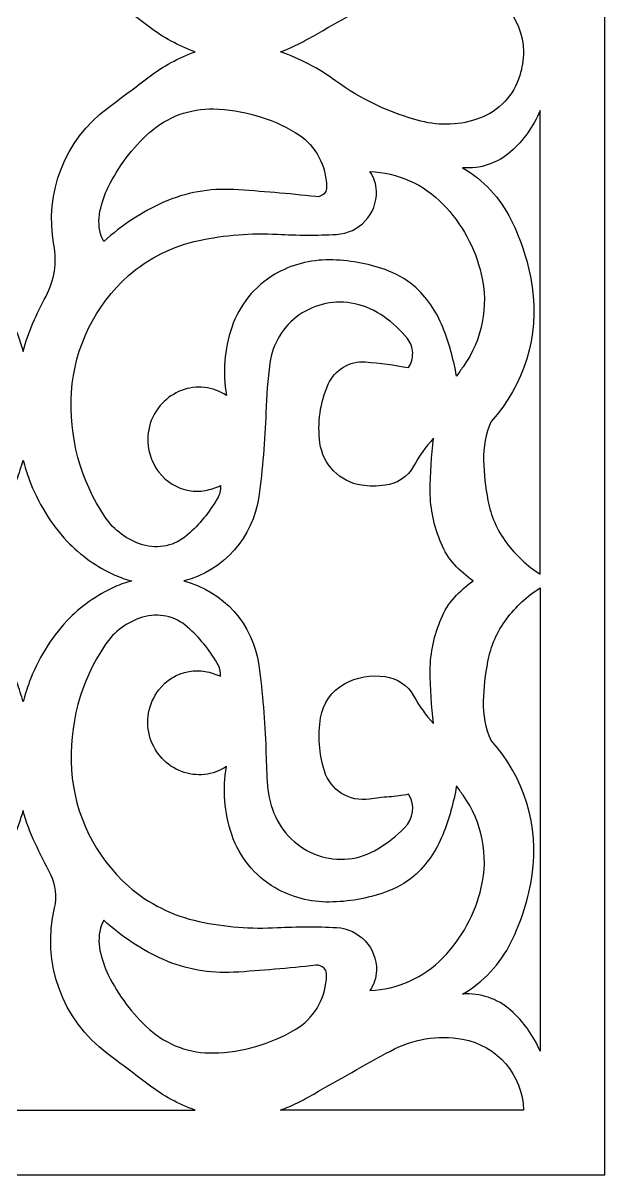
# Model space of a CAD drawing. Header units: centimetres. Extents: x -16.9 to -9.3, y -9 to 9.
# Drawn here: x -13.12 to -9.34, y -9 to -1.53 of the extents above; entities that cross this region are included whole.
import ezdxf

# ---------------------------------------------------------------- set-up
doc = ezdxf.new("R2010")
doc.units = ezdxf.units.CM
doc.header["$MEASUREMENT"] = 0
doc.layers.add('layer 1', color=7, linetype='Continuous')

msp = doc.modelspace()

# ---------------------------------------------------------------- linework, layer by layer
at = {"layer": 'layer 1', "color": 250}
for points, knots in [([(-16.89539, 9.00077), (-16.89539, 9.00077), (-9.34342, 9.00077), (-9.34342, 9.00077), (-9.34342, 9.00077), (-9.34342, 9.00077), (-9.34342, -9.00013), (-9.34342, -9.00013), (-9.34342, -9.00013), (-9.34342, -9.00013), (-16.89539, -9.00013), (-16.89539, -9.00013), (-16.89539, -9.00013), (-16.89539, -9.00013), (-16.89539, 9.00077), (-16.89539, 9.00077)], [0, 0, 0, 0, 0.2, 0.2, 0.2, 0.2, 0.4, 0.4, 0.4, 0.4, 0.6, 0.6, 0.6, 0.6, 1, 1, 1, 1]), ([(-12.00279, -1.71556), (-12.11008, -1.75415), (-12.21087, -1.80883), (-12.30167, -1.87779), (-12.30167, -1.87779), (-12.39192, -1.94635), (-12.48249, -2.01455), (-12.57332, -2.08238), (-12.57332, -2.08238), (-12.84796, -2.28748), (-12.98199, -2.63053), (-12.91878, -2.96737), (-12.91878, -2.96737), (-12.89752, -3.08066), (-12.91569, -3.19787), (-12.97015, -3.29942), (-12.97015, -3.29942), (-13.00092, -3.35675), (-13.02923, -3.41532), (-13.05506, -3.47501), (-13.05506, -3.47501), (-13.08086, -3.53478), (-13.10237, -3.59633), (-13.11933, -3.65918), (-13.11933, -3.65918), (-13.13913, -3.58586), (-13.16544, -3.51451), (-13.19796, -3.44591), (-13.19796, -3.44591), (-13.23044, -3.37742), (-13.26397, -3.30948), (-13.2986, -3.24208), (-13.2986, -3.24208), (-13.33264, -3.17581), (-13.34172, -3.09951), (-13.32429, -3.0271), (-13.32429, -3.0271), (-13.23876, -2.67213), (-13.37268, -2.3007), (-13.6653, -2.08238), (-13.6653, -2.08238), (-13.75617, -2.01455), (-13.84671, -1.94639), (-13.937, -1.87779), (-13.937, -1.87779), (-14.0278, -1.80883), (-14.12855, -1.75411), (-14.23587, -1.71556), (-14.23587, -1.71556), (-14.12855, -1.67698), (-14.0278, -1.62226), (-13.937, -1.5533), (-13.937, -1.5533), (-13.84671, -1.48474), (-13.75617, -1.41655), (-13.6653, -1.34875), (-13.6653, -1.34875), (-13.39063, -1.14358), (-13.25656, -0.80042), (-13.31985, -0.4635), (-13.31985, -0.4635), (-13.34111, -0.35029), (-13.32294, -0.23315), (-13.26848, -0.13168), (-13.26848, -0.13168), (-13.23774, -0.07438), (-13.2094, -0.01577), (-13.18361, 0.04392), (-13.18361, 0.04392), (-13.15777, 0.10369), (-13.1363, 0.1652), (-13.11933, 0.22805), (-13.11933, 0.22805), (-13.09953, 0.15477), (-13.07323, 0.08338), (-13.04067, 0.01478), (-13.04067, 0.01478), (-13.00819, -0.05367), (-12.97466, -0.12161), (-12.94003, -0.18905), (-12.94003, -0.18905), (-12.90602, -0.25535), (-12.8969, -0.33169), (-12.91438, -0.40417), (-12.91438, -0.40417), (-12.99983, -0.75907), (-12.86595, -1.13046), (-12.57332, -1.34875), (-12.57332, -1.34875), (-12.48249, -1.41655), (-12.39195, -1.48474), (-12.30167, -1.5533), (-12.30167, -1.5533), (-12.21087, -1.62226), (-12.11008, -1.67698), (-12.00279, -1.71556)], [0, 0, 0, 0, 0.04, 0.04, 0.04, 0.04, 0.08, 0.08, 0.08, 0.08, 0.12, 0.12, 0.12, 0.12, 0.16, 0.16, 0.16, 0.16, 0.2, 0.2, 0.2, 0.2, 0.24, 0.24, 0.24, 0.24, 0.28, 0.28, 0.28, 0.28, 0.32, 0.32, 0.32, 0.32, 0.36, 0.36, 0.36, 0.36, 0.4, 0.4, 0.4, 0.4, 0.44, 0.44, 0.44, 0.44, 0.48, 0.48, 0.48, 0.48, 0.52, 0.52, 0.52, 0.52, 0.56, 0.56, 0.56, 0.56, 0.6, 0.6, 0.6, 0.6, 0.64, 0.64, 0.64, 0.64, 0.68, 0.68, 0.68, 0.68, 0.72, 0.72, 0.72, 0.72, 0.76, 0.76, 0.76, 0.76, 0.8, 0.8, 0.8, 0.8, 0.84, 0.84, 0.84, 0.84, 0.88, 0.88, 0.88, 0.88, 0.92, 0.92, 0.92, 0.92, 1, 1, 1, 1]), ([(-9.87133, -1.71556), (-9.87762, -1.48758), (-10.04293, -1.29549), (-10.26751, -1.25574), (-10.26751, -1.25574), (-10.42781, -1.22725), (-10.59297, -1.25425), (-10.7358, -1.3324), (-10.7358, -1.3324), (-10.90267, -1.4237), (-11.06857, -1.51675), (-11.23341, -1.61162), (-11.23341, -1.61162), (-11.26815, -1.6316), (-11.30339, -1.65064), (-11.33918, -1.6687), (-11.33918, -1.6687), (-11.37496, -1.68675), (-11.41191, -1.70241), (-11.44981, -1.71556), (-11.44981, -1.71556), (-11.32188, -1.75989), (-11.20126, -1.823), (-11.09186, -1.90279), (-11.09186, -1.90279), (-10.92567, -2.02403), (-10.7382, -2.11286), (-10.53909, -2.16467), (-10.53909, -2.16467), (-10.41298, -2.19748), (-10.27997, -2.19116), (-10.15756, -2.14651), (-10.15756, -2.14651), (-10.03116, -2.10036), (-9.93412, -1.99732), (-9.89571, -1.86838), (-9.89571, -1.86838), (-9.88093, -1.81871), (-9.87272, -1.76734), (-9.87133, -1.71553), (-9.87133, -1.71553), (-9.87133, -1.71553), (-9.87133, -1.71556), (-9.87133, -1.71556)], [0, 0, 0, 0, 0.0833333, 0.0833333, 0.0833333, 0.0833333, 0.1666667, 0.1666667, 0.1666667, 0.1666667, 0.25, 0.25, 0.25, 0.25, 0.3333333, 0.3333333, 0.3333333, 0.3333333, 0.4166667, 0.4166667, 0.4166667, 0.4166667, 0.5, 0.5, 0.5, 0.5, 0.5833333, 0.5833333, 0.5833333, 0.5833333, 0.6666667, 0.6666667, 0.6666667, 0.6666667, 0.75, 0.75, 0.75, 0.75, 0.8333333, 0.8333333, 0.8333333, 0.8333333, 1, 1, 1, 1]), ([(-12.59454, -2.94641), (-12.4806, -2.84057), (-12.34981, -2.75443), (-12.20764, -2.69146), (-12.20764, -2.69146), (-12.06441, -2.62806), (-11.908, -2.59983), (-11.75166, -2.60913), (-11.75166, -2.60913), (-11.57399, -2.61974), (-11.39662, -2.635), (-11.21975, -2.65491), (-11.21975, -2.65491), (-11.20006, -2.65713), (-11.18044, -2.65037), (-11.16627, -2.63649), (-11.16627, -2.63649), (-11.15704, -2.62744), (-11.15159, -2.61527), (-11.15101, -2.60237), (-11.15101, -2.60237), (-11.15043, -2.58991), (-11.15057, -2.57741), (-11.15137, -2.56499), (-11.15137, -2.56499), (-11.16075, -2.42947), (-11.23603, -2.30728), (-11.35295, -2.2381), (-11.35295, -2.2381), (-11.51372, -2.14298), (-11.69614, -2.09063), (-11.88293, -2.08609), (-11.88293, -2.08609), (-12.03607, -2.08238), (-12.18478, -2.13713), (-12.29894, -2.2393), (-12.29894, -2.2393), (-12.41008, -2.33878), (-12.50088, -2.45882), (-12.56631, -2.59289), (-12.56631, -2.59289), (-12.59069, -2.64274), (-12.60871, -2.69542), (-12.62005, -2.74974), (-12.62005, -2.74974), (-12.63153, -2.80478), (-12.62848, -2.86183), (-12.61118, -2.91531), (-12.61118, -2.91531), (-12.61118, -2.91531), (-12.59454, -2.94641), (-12.59454, -2.94641)], [0, 0, 0, 0, 0.0714286, 0.0714286, 0.0714286, 0.0714286, 0.1428571, 0.1428571, 0.1428571, 0.1428571, 0.2142857, 0.2142857, 0.2142857, 0.2142857, 0.2857143, 0.2857143, 0.2857143, 0.2857143, 0.3571429, 0.3571429, 0.3571429, 0.3571429, 0.4285714, 0.4285714, 0.4285714, 0.4285714, 0.5, 0.5, 0.5, 0.5, 0.5714286, 0.5714286, 0.5714286, 0.5714286, 0.6428571, 0.6428571, 0.6428571, 0.6428571, 0.7142857, 0.7142857, 0.7142857, 0.7142857, 0.7857143, 0.7857143, 0.7857143, 0.7857143, 0.8571429, 0.8571429, 0.8571429, 0.8571429, 1, 1, 1, 1]), ([(-9.76401, -2.09691), (-9.76401, -2.09691), (-9.76401, -5.1033), (-9.76401, -5.1033), (-9.76401, -5.1033), (-9.84884, -5.04924), (-9.92307, -4.9801), (-9.98306, -4.89936), (-9.98306, -4.89936), (-10.04326, -4.81823), (-10.08432, -4.72446), (-10.10303, -4.6252), (-10.10303, -4.6252), (-10.11909, -4.54003), (-10.12835, -4.45374), (-10.13079, -4.36713), (-10.13079, -4.36713), (-10.13322, -4.27964), (-10.11669, -4.19262), (-10.08232, -4.11211), (-10.08232, -4.11211), (-9.86661, -3.87678), (-9.76851, -3.55702), (-9.81538, -3.24125), (-9.81538, -3.24125), (-9.83802, -3.08883), (-9.88452, -2.94096), (-9.9533, -2.80308), (-9.9533, -2.80308), (-10.0231, -2.66312), (-10.13199, -2.54653), (-10.26689, -2.46736), (-10.26689, -2.46736), (-10.15324, -2.47655), (-10.04083, -2.43913), (-9.95548, -2.36356), (-9.95548, -2.36356), (-9.8725, -2.29009), (-9.8071, -2.19901), (-9.76401, -2.09691), (-9.76401, -2.09691), (-9.76401, -2.09691), (-9.76401, -2.09691), (-9.76401, -2.09691)], [0, 0, 0, 0, 0.0833333, 0.0833333, 0.0833333, 0.0833333, 0.1666667, 0.1666667, 0.1666667, 0.1666667, 0.25, 0.25, 0.25, 0.25, 0.3333333, 0.3333333, 0.3333333, 0.3333333, 0.4166667, 0.4166667, 0.4166667, 0.4166667, 0.5, 0.5, 0.5, 0.5, 0.5833333, 0.5833333, 0.5833333, 0.5833333, 0.6666667, 0.6666667, 0.6666667, 0.6666667, 0.75, 0.75, 0.75, 0.75, 0.8333333, 0.8333333, 0.8333333, 0.8333333, 1, 1, 1, 1]), ([(-10.30653, -3.81828), (-10.29236, -3.79797), (-10.27808, -3.77774), (-10.26365, -3.75761), (-10.26365, -3.75761), (-10.13958, -3.5843), (-10.09656, -3.36594), (-10.14572, -3.15855), (-10.14572, -3.15855), (-10.18634, -2.98714), (-10.2723, -2.82993), (-10.39471, -2.70327), (-10.39471, -2.70327), (-10.51944, -2.57418), (-10.68915, -2.49839), (-10.86852, -2.4917), (-10.86852, -2.4917), (-10.84236, -2.52942), (-10.82754, -2.57389), (-10.82579, -2.61978), (-10.82579, -2.61978), (-10.82249, -2.76787), (-10.93781, -2.89176), (-11.08572, -2.8995), (-11.08572, -2.8995), (-11.21292, -2.90604), (-11.34037, -2.9059), (-11.46758, -2.89899), (-11.46758, -2.89899), (-11.63859, -2.88977), (-11.81005, -2.90324), (-11.9775, -2.9391), (-11.9775, -2.9391), (-12.14692, -2.97537), (-12.30435, -3.05373), (-12.43541, -3.16706), (-12.43541, -3.16706), (-12.6526, -3.36075), (-12.78514, -3.63161), (-12.80469, -3.92198), (-12.80469, -3.92198), (-12.82398, -4.2093), (-12.74718, -4.49469), (-12.58611, -4.73343), (-12.58611, -4.73343), (-12.52845, -4.81885), (-12.44336, -4.88192), (-12.34483, -4.91212), (-12.34483, -4.91212), (-12.24259, -4.94344), (-12.13148, -4.91938), (-12.05141, -4.8485), (-12.05141, -4.8485), (-11.97525, -4.78106), (-11.9104, -4.70197), (-11.85928, -4.61408), (-11.85928, -4.61408), (-11.84427, -4.58828), (-11.83679, -4.55882), (-11.8377, -4.52902), (-11.8377, -4.52902), (-11.86945, -4.54388), (-11.90306, -4.55449), (-11.93758, -4.5606), (-11.93758, -4.5606), (-11.9722, -4.5667), (-12.00762, -4.56688), (-12.04232, -4.56118), (-12.04232, -4.56118), (-12.12026, -4.54708), (-12.19012, -4.50432), (-12.23816, -4.44135), (-12.23816, -4.44135), (-12.30675, -4.35139), (-12.32742, -4.23364), (-12.29367, -4.12566), (-12.29367, -4.12566), (-12.26199, -4.02771), (-12.18783, -3.94919), (-12.09188, -3.91191), (-12.09188, -3.91191), (-11.99505, -3.87435), (-11.88591, -3.88652), (-11.79973, -3.94447), (-11.79973, -3.94447), (-11.82494, -3.79656), (-11.81299, -3.64469), (-11.76499, -3.50252), (-11.76499, -3.50252), (-11.7162, -3.35802), (-11.61705, -3.2358), (-11.48578, -3.15823), (-11.48578, -3.15823), (-11.37802, -3.09613), (-11.25557, -3.06391), (-11.13121, -3.06489), (-11.13121, -3.06489), (-11.00818, -3.06587), (-10.88611, -3.08723), (-10.77006, -3.12804), (-10.77006, -3.12804), (-10.70241, -3.15183), (-10.63937, -3.18715), (-10.58378, -3.23246), (-10.58378, -3.23246), (-10.50054, -3.30603), (-10.43598, -3.39839), (-10.3954, -3.50183), (-10.3954, -3.50183), (-10.35529, -3.60407), (-10.32553, -3.71009), (-10.30653, -3.81828), (-10.30653, -3.81828), (-10.30653, -3.81828), (-10.30653, -3.81828), (-10.30653, -3.81828)], [0, 0, 0, 0, 0.0333333, 0.0333333, 0.0333333, 0.0333333, 0.0666667, 0.0666667, 0.0666667, 0.0666667, 0.1, 0.1, 0.1, 0.1, 0.1333333, 0.1333333, 0.1333333, 0.1333333, 0.1666667, 0.1666667, 0.1666667, 0.1666667, 0.2, 0.2, 0.2, 0.2, 0.2333333, 0.2333333, 0.2333333, 0.2333333, 0.2666667, 0.2666667, 0.2666667, 0.2666667, 0.3, 0.3, 0.3, 0.3, 0.3333333, 0.3333333, 0.3333333, 0.3333333, 0.3666667, 0.3666667, 0.3666667, 0.3666667, 0.4, 0.4, 0.4, 0.4, 0.4333333, 0.4333333, 0.4333333, 0.4333333, 0.4666667, 0.4666667, 0.4666667, 0.4666667, 0.5, 0.5, 0.5, 0.5, 0.5333333, 0.5333333, 0.5333333, 0.5333333, 0.5666667, 0.5666667, 0.5666667, 0.5666667, 0.6, 0.6, 0.6, 0.6, 0.6333333, 0.6333333, 0.6333333, 0.6333333, 0.6666667, 0.6666667, 0.6666667, 0.6666667, 0.7, 0.7, 0.7, 0.7, 0.7333333, 0.7333333, 0.7333333, 0.7333333, 0.7666667, 0.7666667, 0.7666667, 0.7666667, 0.8, 0.8, 0.8, 0.8, 0.8333333, 0.8333333, 0.8333333, 0.8333333, 0.8666667, 0.8666667, 0.8666667, 0.8666667, 0.9, 0.9, 0.9, 0.9, 0.9333333, 0.9333333, 0.9333333, 0.9333333, 1, 1, 1, 1]), ([(-12.07618, -5.14748), (-11.81815, -5.08095), (-11.62595, -4.86547), (-11.58973, -4.60147), (-11.58973, -4.60147), (-11.56473, -4.41988), (-11.5494, -4.23716), (-11.5438, -4.05397), (-11.5438, -4.05397), (-11.541, -3.94734), (-11.53239, -3.84096), (-11.51793, -3.7353), (-11.51793, -3.7353), (-11.50075, -3.60883), (-11.43157, -3.49529), (-11.32704, -3.422), (-11.32704, -3.422), (-11.22251, -3.34876), (-11.0915, -3.3226), (-10.96677, -3.34959), (-10.96677, -3.34959), (-10.89853, -3.36442), (-10.83397, -3.39286), (-10.77704, -3.43327), (-10.77704, -3.43327), (-10.72039, -3.47345), (-10.66938, -3.52101), (-10.62538, -3.57475), (-10.62538, -3.57475), (-10.6038, -3.60109), (-10.59174, -3.634), (-10.59112, -3.66805), (-10.59112, -3.66805), (-10.5905, -3.70191), (-10.59984, -3.73519), (-10.61797, -3.76378), (-10.61797, -3.76378), (-10.71029, -3.74664), (-10.80349, -3.73436), (-10.89712, -3.72702), (-10.89712, -3.72702), (-11.00023, -3.71895), (-11.09709, -3.77679), (-11.1388, -3.87144), (-11.1388, -3.87144), (-11.19148, -3.99094), (-11.21019, -4.12257), (-11.19286, -4.25202), (-11.19286, -4.25202), (-11.1739, -4.39314), (-11.06446, -4.50486), (-10.92375, -4.52652), (-10.92375, -4.52652), (-10.87299, -4.53433), (-10.82133, -4.53444), (-10.77053, -4.52681), (-10.77053, -4.52681), (-10.69231, -4.51816), (-10.62324, -4.47202), (-10.58538, -4.40306), (-10.58538, -4.40306), (-10.54952, -4.33773), (-10.50581, -4.27706), (-10.45527, -4.2223), (-10.45527, -4.2223), (-10.47002, -4.33628), (-10.4774, -4.45109), (-10.47729, -4.56601), (-10.47729, -4.56601), (-10.47715, -4.68209), (-10.45269, -4.79683), (-10.40539, -4.90285), (-10.40539, -4.90285), (-10.38573, -4.95365), (-10.35688, -5.00041), (-10.32033, -5.04081), (-10.32033, -5.04081), (-10.28396, -5.08103), (-10.24302, -5.11682), (-10.19829, -5.14744), (-10.19829, -5.14744), (-10.24302, -5.17811), (-10.28396, -5.2139), (-10.32033, -5.25412), (-10.32033, -5.25412), (-10.35688, -5.29452), (-10.38573, -5.34124), (-10.40539, -5.39207), (-10.40539, -5.39207), (-10.45269, -5.49809), (-10.47715, -5.61283), (-10.47725, -5.72891), (-10.47725, -5.72891), (-10.4774, -5.84383), (-10.47002, -5.95864), (-10.45527, -6.07262), (-10.45527, -6.07262), (-10.50581, -6.01787), (-10.54952, -5.95715), (-10.58538, -5.89186), (-10.58538, -5.89186), (-10.62328, -5.82291), (-10.69231, -5.77673), (-10.77053, -5.76812), (-10.77053, -5.76812), (-10.86129, -5.75449), (-10.95394, -5.77099), (-11.03438, -5.81509), (-11.03438, -5.81509), (-11.11696, -5.8604), (-11.17383, -5.94139), (-11.18836, -6.03447), (-11.18836, -6.03447), (-11.20631, -6.14961), (-11.19799, -6.26733), (-11.16391, -6.3788), (-11.16391, -6.3788), (-11.12558, -6.50414), (-11.00135, -6.58244), (-10.87176, -6.56268), (-10.87176, -6.56268), (-10.82961, -6.55628), (-10.78725, -6.55134), (-10.74474, -6.54792), (-10.74474, -6.54792), (-10.70223, -6.54451), (-10.6599, -6.53891), (-10.61797, -6.5311), (-10.61797, -6.5311), (-10.57379, -6.60079), (-10.58469, -6.69202), (-10.64391, -6.7495), (-10.64391, -6.7495), (-10.6967, -6.80066), (-10.75484, -6.846), (-10.81726, -6.8848), (-10.81726, -6.8848), (-10.93454, -6.95761), (-11.07874, -6.97291), (-11.20867, -6.92633), (-11.20867, -6.92633), (-11.3379, -6.88001), (-11.44098, -6.78016), (-11.49148, -6.65253), (-11.49148, -6.65253), (-11.51717, -6.58756), (-11.5321, -6.51882), (-11.5357, -6.44906), (-11.5357, -6.44906), (-11.5393, -6.3797), (-11.54198, -6.31035), (-11.5438, -6.24095), (-11.5438, -6.24095), (-11.5494, -6.05776), (-11.56473, -5.87501), (-11.58973, -5.69345), (-11.58973, -5.69345), (-11.62613, -5.42949), (-11.81811, -5.21382), (-12.07618, -5.14744), (-12.07618, -5.14744), (-12.07618, -5.14744), (-12.07618, -5.14748), (-12.07618, -5.14748)], [0, 0, 0, 0, 0.0238095, 0.0238095, 0.0238095, 0.0238095, 0.047619, 0.047619, 0.047619, 0.047619, 0.0714286, 0.0714286, 0.0714286, 0.0714286, 0.0952381, 0.0952381, 0.0952381, 0.0952381, 0.1190476, 0.1190476, 0.1190476, 0.1190476, 0.1428571, 0.1428571, 0.1428571, 0.1428571, 0.1666667, 0.1666667, 0.1666667, 0.1666667, 0.1904762, 0.1904762, 0.1904762, 0.1904762, 0.2142857, 0.2142857, 0.2142857, 0.2142857, 0.2380952, 0.2380952, 0.2380952, 0.2380952, 0.2619048, 0.2619048, 0.2619048, 0.2619048, 0.2857143, 0.2857143, 0.2857143, 0.2857143, 0.3095238, 0.3095238, 0.3095238, 0.3095238, 0.3333333, 0.3333333, 0.3333333, 0.3333333, 0.3571429, 0.3571429, 0.3571429, 0.3571429, 0.3809524, 0.3809524, 0.3809524, 0.3809524, 0.4047619, 0.4047619, 0.4047619, 0.4047619, 0.4285714, 0.4285714, 0.4285714, 0.4285714, 0.452381, 0.452381, 0.452381, 0.452381, 0.4761905, 0.4761905, 0.4761905, 0.4761905, 0.5, 0.5, 0.5, 0.5, 0.5238095, 0.5238095, 0.5238095, 0.5238095, 0.547619, 0.547619, 0.547619, 0.547619, 0.5714286, 0.5714286, 0.5714286, 0.5714286, 0.5952381, 0.5952381, 0.5952381, 0.5952381, 0.6190476, 0.6190476, 0.6190476, 0.6190476, 0.6428571, 0.6428571, 0.6428571, 0.6428571, 0.6666667, 0.6666667, 0.6666667, 0.6666667, 0.6904762, 0.6904762, 0.6904762, 0.6904762, 0.7142857, 0.7142857, 0.7142857, 0.7142857, 0.7380952, 0.7380952, 0.7380952, 0.7380952, 0.7619048, 0.7619048, 0.7619048, 0.7619048, 0.7857143, 0.7857143, 0.7857143, 0.7857143, 0.8095238, 0.8095238, 0.8095238, 0.8095238, 0.8333333, 0.8333333, 0.8333333, 0.8333333, 0.8571429, 0.8571429, 0.8571429, 0.8571429, 0.8809524, 0.8809524, 0.8809524, 0.8809524, 0.9047619, 0.9047619, 0.9047619, 0.9047619, 0.9285714, 0.9285714, 0.9285714, 0.9285714, 0.952381, 0.952381, 0.952381, 0.952381, 1, 1, 1, 1]), ([(-12.41273, -5.14744), (-12.45045, -5.13767), (-12.4874, -5.12499), (-12.52322, -5.10959), (-12.52322, -5.10959), (-12.64032, -5.05679), (-12.74612, -4.98169), (-12.83463, -4.88857), (-12.83463, -4.88857), (-12.94134, -4.77296), (-13.02447, -4.63759), (-13.07926, -4.49015), (-13.07926, -4.49015), (-13.0947, -4.44848), (-13.10807, -4.40607), (-13.11933, -4.36309), (-13.11933, -4.36309), (-13.13056, -4.40607), (-13.14393, -4.44848), (-13.15941, -4.49015), (-13.15941, -4.49015), (-13.2142, -4.63759), (-13.29733, -4.77296), (-13.40404, -4.88857), (-13.40404, -4.88857), (-13.49251, -4.98173), (-13.59831, -5.05679), (-13.71544, -5.10959), (-13.71544, -5.10959), (-13.75123, -5.12499), (-13.78818, -5.13763), (-13.82593, -5.14744), (-13.82593, -5.14744), (-13.78818, -5.15729), (-13.75123, -5.16993), (-13.71544, -5.18534), (-13.71544, -5.18534), (-13.59831, -5.23813), (-13.49251, -5.31323), (-13.40404, -5.40635), (-13.40404, -5.40635), (-13.29733, -5.52196), (-13.2142, -5.65734), (-13.15941, -5.80478), (-13.15941, -5.80478), (-13.14393, -5.84645), (-13.13056, -5.88885), (-13.11933, -5.93183), (-13.11933, -5.93183), (-13.10807, -5.88885), (-13.0947, -5.84645), (-13.07926, -5.80478), (-13.07926, -5.80478), (-13.02447, -5.65734), (-12.94134, -5.52196), (-12.83463, -5.40635), (-12.83463, -5.40635), (-12.74612, -5.31323), (-12.64032, -5.23813), (-12.52322, -5.18534), (-12.52322, -5.18534), (-12.4874, -5.16993), (-12.45045, -5.15725), (-12.41273, -5.14744)], [0, 0, 0, 0, 0.0588235, 0.0588235, 0.0588235, 0.0588235, 0.1176471, 0.1176471, 0.1176471, 0.1176471, 0.1764706, 0.1764706, 0.1764706, 0.1764706, 0.2352941, 0.2352941, 0.2352941, 0.2352941, 0.2941176, 0.2941176, 0.2941176, 0.2941176, 0.3529412, 0.3529412, 0.3529412, 0.3529412, 0.4117647, 0.4117647, 0.4117647, 0.4117647, 0.4705882, 0.4705882, 0.4705882, 0.4705882, 0.5294118, 0.5294118, 0.5294118, 0.5294118, 0.5882353, 0.5882353, 0.5882353, 0.5882353, 0.6470588, 0.6470588, 0.6470588, 0.6470588, 0.7058824, 0.7058824, 0.7058824, 0.7058824, 0.7647059, 0.7647059, 0.7647059, 0.7647059, 0.8235294, 0.8235294, 0.8235294, 0.8235294, 0.8823529, 0.8823529, 0.8823529, 0.8823529, 1, 1, 1, 1]), ([(-9.76404, -5.19166), (-9.84884, -5.24572), (-9.92307, -5.31483), (-9.98306, -5.39556), (-9.98306, -5.39556), (-10.0433, -5.47669), (-10.08432, -5.57043), (-10.10303, -5.66973), (-10.10303, -5.66973), (-10.11909, -5.75489), (-10.12835, -5.84118), (-10.13079, -5.9278), (-10.13079, -5.9278), (-10.13322, -6.01532), (-10.11669, -6.10227), (-10.08232, -6.18278), (-10.08232, -6.18278), (-9.86668, -6.41793), (-9.76862, -6.73805), (-9.81538, -7.05368), (-9.81538, -7.05368), (-9.83798, -7.20606), (-9.88456, -7.35397), (-9.9533, -7.49185), (-9.9533, -7.49185), (-10.02306, -7.63177), (-10.13206, -7.74843), (-10.26689, -7.82756), (-10.26689, -7.82756), (-10.15331, -7.81833), (-10.04079, -7.85587), (-9.95548, -7.93137), (-9.95548, -7.93137), (-9.8725, -8.00479), (-9.80706, -8.09595), (-9.76401, -8.19805), (-9.76401, -8.19805), (-9.76401, -8.19805), (-9.76401, -5.19166), (-9.76401, -5.19166), (-9.76401, -5.19166), (-9.76401, -5.19166), (-9.76404, -5.19166), (-9.76404, -5.19166)], [0, 0, 0, 0, 0.0833333, 0.0833333, 0.0833333, 0.0833333, 0.1666667, 0.1666667, 0.1666667, 0.1666667, 0.25, 0.25, 0.25, 0.25, 0.3333333, 0.3333333, 0.3333333, 0.3333333, 0.4166667, 0.4166667, 0.4166667, 0.4166667, 0.5, 0.5, 0.5, 0.5, 0.5833333, 0.5833333, 0.5833333, 0.5833333, 0.6666667, 0.6666667, 0.6666667, 0.6666667, 0.75, 0.75, 0.75, 0.75, 0.8333333, 0.8333333, 0.8333333, 0.8333333, 1, 1, 1, 1]), ([(-10.30653, -6.47664), (-10.29236, -6.49695), (-10.27808, -6.51719), (-10.26365, -6.53732), (-10.26365, -6.53732), (-10.13962, -6.71048), (-10.09663, -6.92909), (-10.14572, -7.13641), (-10.14572, -7.13641), (-10.1863, -7.30771), (-10.27237, -7.46504), (-10.39471, -7.59165), (-10.39471, -7.59165), (-10.51936, -7.72067), (-10.68922, -7.7965), (-10.86852, -7.80326), (-10.86852, -7.80326), (-10.84236, -7.76547), (-10.82754, -7.72104), (-10.82579, -7.67515), (-10.82579, -7.67515), (-10.82267, -7.52687), (-10.93763, -7.40298), (-11.08572, -7.39542), (-11.08572, -7.39542), (-11.21292, -7.38888), (-11.34037, -7.38903), (-11.46758, -7.39589), (-11.46758, -7.39589), (-11.63856, -7.40516), (-11.81005, -7.39168), (-11.9775, -7.35582), (-11.9775, -7.35582), (-12.14685, -7.3196), (-12.30439, -7.24115), (-12.43541, -7.12787), (-12.43541, -7.12787), (-12.65253, -6.93432), (-12.78511, -6.66317), (-12.80469, -6.37295), (-12.80469, -6.37295), (-12.82402, -6.08577), (-12.74707, -5.80012), (-12.58611, -5.56149), (-12.58611, -5.56149), (-12.52853, -5.47611), (-12.44329, -5.41304), (-12.34483, -5.38281), (-12.34483, -5.38281), (-12.24266, -5.35149), (-12.13145, -5.37561), (-12.05141, -5.44643), (-12.05141, -5.44643), (-11.97529, -5.51382), (-11.9104, -5.59299), (-11.85928, -5.68084), (-11.85928, -5.68084), (-11.84427, -5.70664), (-11.83679, -5.73611), (-11.8377, -5.7659), (-11.8377, -5.7659), (-11.86949, -5.75104), (-11.90306, -5.74043), (-11.93758, -5.73433), (-11.93758, -5.73433), (-11.9722, -5.72822), (-12.00762, -5.728), (-12.04232, -5.73374), (-12.04232, -5.73374), (-12.12029, -5.74784), (-12.19012, -5.79057), (-12.23816, -5.85357), (-12.23816, -5.85357), (-12.30675, -5.9436), (-12.32746, -6.06121), (-12.29367, -6.16923), (-12.29367, -6.16923), (-12.26195, -6.26725), (-12.18791, -6.34573), (-12.09188, -6.38301), (-12.09188, -6.38301), (-11.99498, -6.42058), (-11.88595, -6.40848), (-11.79973, -6.35046), (-11.79973, -6.35046), (-11.82494, -6.4984), (-11.81303, -6.6502), (-11.76499, -6.79241), (-11.76499, -6.79241), (-11.71616, -6.93694), (-11.61712, -7.05909), (-11.48578, -7.1367), (-11.48578, -7.1367), (-11.37798, -7.19883), (-11.25561, -7.23102), (-11.13121, -7.23), (-11.13121, -7.23), (-11.00815, -7.22902), (-10.88614, -7.20769), (-10.77006, -7.16689), (-10.77006, -7.16689), (-10.70241, -7.14309), (-10.63941, -7.10778), (-10.58378, -7.06247), (-10.58378, -7.06247), (-10.50054, -6.98886), (-10.43598, -6.89657), (-10.3954, -6.7931), (-10.3954, -6.7931), (-10.35529, -6.69086), (-10.32553, -6.58484), (-10.30653, -6.47664), (-10.30653, -6.47664), (-10.30653, -6.47664), (-10.30653, -6.47664), (-10.30653, -6.47664)], [0, 0, 0, 0, 0.0333333, 0.0333333, 0.0333333, 0.0333333, 0.0666667, 0.0666667, 0.0666667, 0.0666667, 0.1, 0.1, 0.1, 0.1, 0.1333333, 0.1333333, 0.1333333, 0.1333333, 0.1666667, 0.1666667, 0.1666667, 0.1666667, 0.2, 0.2, 0.2, 0.2, 0.2333333, 0.2333333, 0.2333333, 0.2333333, 0.2666667, 0.2666667, 0.2666667, 0.2666667, 0.3, 0.3, 0.3, 0.3, 0.3333333, 0.3333333, 0.3333333, 0.3333333, 0.3666667, 0.3666667, 0.3666667, 0.3666667, 0.4, 0.4, 0.4, 0.4, 0.4333333, 0.4333333, 0.4333333, 0.4333333, 0.4666667, 0.4666667, 0.4666667, 0.4666667, 0.5, 0.5, 0.5, 0.5, 0.5333333, 0.5333333, 0.5333333, 0.5333333, 0.5666667, 0.5666667, 0.5666667, 0.5666667, 0.6, 0.6, 0.6, 0.6, 0.6333333, 0.6333333, 0.6333333, 0.6333333, 0.6666667, 0.6666667, 0.6666667, 0.6666667, 0.7, 0.7, 0.7, 0.7, 0.7333333, 0.7333333, 0.7333333, 0.7333333, 0.7666667, 0.7666667, 0.7666667, 0.7666667, 0.8, 0.8, 0.8, 0.8, 0.8333333, 0.8333333, 0.8333333, 0.8333333, 0.8666667, 0.8666667, 0.8666667, 0.8666667, 0.9, 0.9, 0.9, 0.9, 0.9333333, 0.9333333, 0.9333333, 0.9333333, 1, 1, 1, 1]), ([(-12.00279, -8.57936), (-12.00279, -8.57936), (-14.23587, -8.57936), (-14.23587, -8.57936), (-14.23587, -8.57936), (-14.12855, -8.54077), (-14.0278, -8.48609), (-13.937, -8.4171), (-13.937, -8.4171), (-13.84671, -8.34854), (-13.75617, -8.28038), (-13.6653, -8.21254), (-13.6653, -8.21254), (-13.39067, -8.00741), (-13.2566, -7.66432), (-13.31985, -7.32741), (-13.31985, -7.32741), (-13.34111, -7.21416), (-13.32294, -7.09702), (-13.26848, -6.99547), (-13.26848, -6.99547), (-13.23774, -6.93817), (-13.2094, -6.87961), (-13.18361, -6.81988), (-13.18361, -6.81988), (-13.15777, -6.76014), (-13.1363, -6.6986), (-13.11933, -6.63578), (-13.11933, -6.63578), (-13.09953, -6.70906), (-13.07323, -6.78042), (-13.04067, -6.84901), (-13.04067, -6.84901), (-13.00819, -6.9175), (-12.97466, -6.98544), (-12.94007, -7.05284), (-12.94007, -7.05284), (-12.90602, -7.11915), (-12.8969, -7.19548), (-12.91438, -7.26793), (-12.91438, -7.26793), (-12.99983, -7.62286), (-12.86595, -7.99426), (-12.57332, -8.21254), (-12.57332, -8.21254), (-12.48249, -8.28038), (-12.39195, -8.34854), (-12.30167, -8.4171), (-12.30167, -8.4171), (-12.21087, -8.48609), (-12.11008, -8.54077), (-12.00279, -8.57936)], [0, 0, 0, 0, 0.0714286, 0.0714286, 0.0714286, 0.0714286, 0.1428571, 0.1428571, 0.1428571, 0.1428571, 0.2142857, 0.2142857, 0.2142857, 0.2142857, 0.2857143, 0.2857143, 0.2857143, 0.2857143, 0.3571429, 0.3571429, 0.3571429, 0.3571429, 0.4285714, 0.4285714, 0.4285714, 0.4285714, 0.5, 0.5, 0.5, 0.5, 0.5714286, 0.5714286, 0.5714286, 0.5714286, 0.6428571, 0.6428571, 0.6428571, 0.6428571, 0.7142857, 0.7142857, 0.7142857, 0.7142857, 0.7857143, 0.7857143, 0.7857143, 0.7857143, 0.8571429, 0.8571429, 0.8571429, 0.8571429, 1, 1, 1, 1]), ([(-12.59454, -7.34852), (-12.48057, -7.45432), (-12.34984, -7.54046), (-12.20764, -7.60343), (-12.20764, -7.60343), (-12.06434, -7.66686), (-11.90804, -7.69509), (-11.75162, -7.68579), (-11.75162, -7.68579), (-11.57392, -7.67518), (-11.39651, -7.65996), (-11.2196, -7.64009), (-11.2196, -7.64009), (-11.19998, -7.63787), (-11.1804, -7.64463), (-11.16627, -7.65843), (-11.16627, -7.65843), (-11.15704, -7.66744), (-11.15159, -7.67965), (-11.15101, -7.69255), (-11.15101, -7.69255), (-11.15043, -7.70501), (-11.15057, -7.71751), (-11.15137, -7.72994), (-11.15137, -7.72994), (-11.16071, -7.86539), (-11.23614, -7.98761), (-11.35295, -8.05679), (-11.35295, -8.05679), (-11.51368, -8.15194), (-11.69622, -8.2043), (-11.88293, -8.20884), (-11.88293, -8.20884), (-12.036, -8.21254), (-12.18482, -8.15772), (-12.2989, -8.05562), (-12.2989, -8.05562), (-12.41005, -7.95614), (-12.50088, -7.83606), (-12.56631, -7.70203), (-12.56631, -7.70203), (-12.59066, -7.65218), (-12.60871, -7.5995), (-12.62005, -7.54519), (-12.62005, -7.54519), (-12.63153, -7.49018), (-12.62848, -7.4331), (-12.61118, -7.37962), (-12.61118, -7.37962), (-12.61118, -7.37962), (-12.59454, -7.34852), (-12.59454, -7.34852)], [0, 0, 0, 0, 0.0714286, 0.0714286, 0.0714286, 0.0714286, 0.1428571, 0.1428571, 0.1428571, 0.1428571, 0.2142857, 0.2142857, 0.2142857, 0.2142857, 0.2857143, 0.2857143, 0.2857143, 0.2857143, 0.3571429, 0.3571429, 0.3571429, 0.3571429, 0.4285714, 0.4285714, 0.4285714, 0.4285714, 0.5, 0.5, 0.5, 0.5, 0.5714286, 0.5714286, 0.5714286, 0.5714286, 0.6428571, 0.6428571, 0.6428571, 0.6428571, 0.7142857, 0.7142857, 0.7142857, 0.7142857, 0.7857143, 0.7857143, 0.7857143, 0.7857143, 0.8571429, 0.8571429, 0.8571429, 0.8571429, 1, 1, 1, 1]), ([(-11.44984, -8.57936), (-11.44984, -8.57936), (-9.87133, -8.57936), (-9.87133, -8.57936), (-9.87133, -8.57936), (-9.87762, -8.35141), (-10.04293, -8.15932), (-10.26751, -8.11953), (-10.26751, -8.11953), (-10.42781, -8.09105), (-10.59294, -8.11808), (-10.7358, -8.19623), (-10.7358, -8.19623), (-10.90267, -8.2875), (-11.06857, -8.38058), (-11.23341, -8.47545), (-11.23341, -8.47545), (-11.26815, -8.49543), (-11.30339, -8.51443), (-11.33918, -8.53249), (-11.33918, -8.53249), (-11.37496, -8.55058), (-11.41191, -8.56624), (-11.44981, -8.57936), (-11.44981, -8.57936), (-11.44981, -8.57936), (-11.44984, -8.57936), (-11.44984, -8.57936)], [0, 0, 0, 0, 0.125, 0.125, 0.125, 0.125, 0.25, 0.25, 0.25, 0.25, 0.375, 0.375, 0.375, 0.375, 0.5, 0.5, 0.5, 0.5, 0.625, 0.625, 0.625, 0.625, 0.75, 0.75, 0.75, 0.75, 1, 1, 1, 1])]:
    msp.add_open_spline(points, degree=3, knots=knots, dxfattribs=at)

doc.saveas('drawing.dxf')
